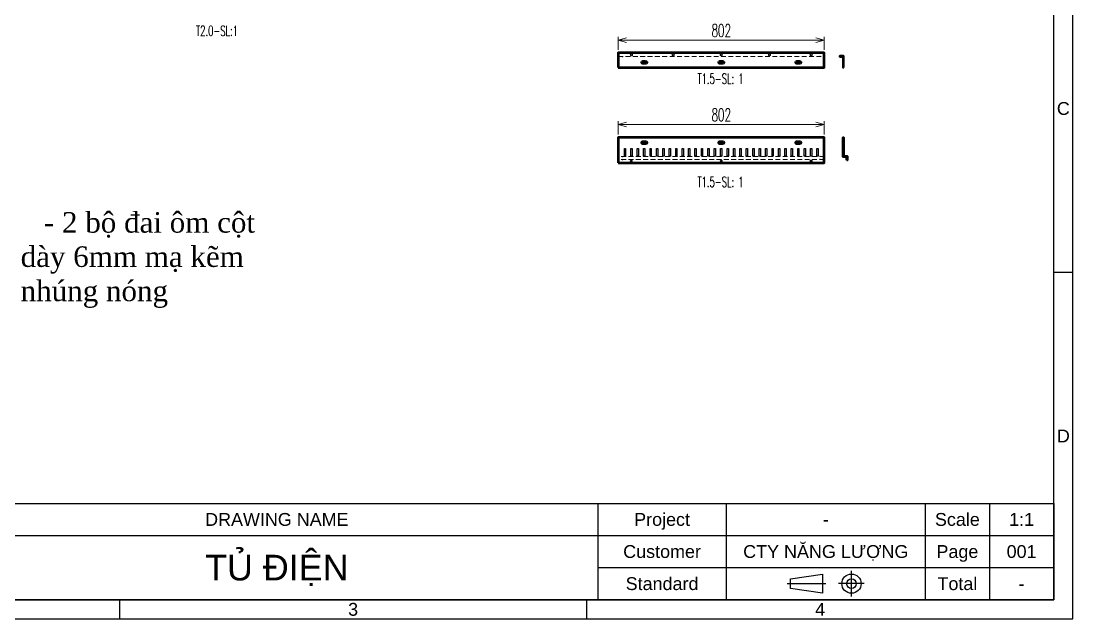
# Model space of a CAD drawing. Header units: millimetres. Extents: x -4798 to 103231, y 23514 to 54248.
# Drawn here: x 5956 to 10052, y 37689 to 40017 of the extents above; entities that cross this region are included whole.
import ezdxf
from ezdxf.enums import TextEntityAlignment as Align

# ---------------------------------------------------------------- set-up
doc = ezdxf.new("R2010")
doc.units = ezdxf.units.MM
doc.header["$LTSCALE"] = 3
doc.linetypes.add('HIDDEN', pattern=[9.525, 6.35, -3.175])
doc.layers.add('@.DM. KÍCH THƯỚC', color=8, linetype='Continuous', lineweight=20, transparency=0.2)
for name, color, linetype in [('@.DM. NÉT CHÍNH', 7, 'Continuous'), ('@.TEXT', 7, 'Continuous'), ('@.VISIBLE', 7, 'Continuous'), ('dim', 7, 'Continuous')]:
    doc.layers.add(name, color=color, linetype=linetype)
doc.layers.add('@.DM. NÉT ĐỨT', color=8, linetype='HIDDEN', lineweight=9)
doc.layers.add('Visible (ISO)', color=7, linetype='Continuous', lineweight=50)
doc.styles.add('Ann_w01', font='romans.shx', dxfattribs={"width": 0.6, "bigfont": 'chineset.shx'})
doc.styles.add('Arial', font='arial.ttf')
doc.styles.add('KT18', font='times.ttf')
doc.dimstyles.new('Dim 01_SC25', dxfattribs={"dimscale": 25, "dimtxt": 2, "dimasz": 1.3, "dimexe": 0.5, "dimexo": 0.5, "dimgap": 0.5, "dimtad": 1, "dimdec": 1, "dimzin": 12, "dimdsep": 46, "dimtxsty": 'Ann_w01', "dimblk": 'OPEN30', "dimcen": 1.5, "dimclrd": 6, "dimclre": 6, "dimclrt": 3, "dimadec": 1, "dimazin": 3, "dimtm": 1e-09, "dimtfac": 1, "dimtdec": 1, "dimtix": 1, "dimtmove": 0, "dimatfit": 3, "dimldrblk": 'OPEN30', "dimfxl": 0, "dimtolj": 1, "dimlwd": 0, "dimlwe": 0, "dimarcsym": 0})

# ---------------------------------------------------------------- blocks, each defined once
blk = doc.blocks.new('_Open30')
at = {"color": 0, "linetype": 'ByBlock', "lineweight": -2}
for p, q in [((-1, 0.27), (0, 0)), ((0, 0), (-1, -0.27)), ((0, 0), (-1, 0))]:
    blk.add_line(p, q, dxfattribs=at)
blk = doc.blocks.new('*D226')
at = {"layer": '@.DM. KÍCH THƯỚC', "color": 6, "lineweight": 0}
for p, q in [((8281.6, 39575.5), (8281.6, 39626.4)), ((9051.1, 39613.9), (8314.1, 39613.9)), ((9083.6, 39575.5), (9083.6, 39626.4))]:
    blk.add_line(p, q, dxfattribs=at)
at = {"layer": 'Defpoints', "color": 0}
for p in [(8281.6, 39613.9), (8281.6, 39563), (9083.6, 39563)]:
    blk.add_point(p, dxfattribs=at)
at = {"layer": '@.DM. KÍCH THƯỚC', "color": 6, "lineweight": 0, "xscale": 32.5, "yscale": 32.5, "zscale": 32.5, "rotation": 180}
blk.add_blockref('_Open30', (8281.6, 39613.9), dxfattribs=at)
at = {"layer": '@.DM. KÍCH THƯỚC', "color": 6, "lineweight": 0, "xscale": 32.5, "yscale": 32.5, "zscale": 32.5}
blk.add_blockref('_Open30', (9083.6, 39613.9), dxfattribs=at)
at = {"layer": '@.DM. KÍCH THƯỚC', "color": 3, "insert": (8682.6, 39651.4), "char_height": 50, "attachment_point": 5, "style": 'Ann_w01'}
blk.add_mtext('\\A1;802', dxfattribs=at)
blk = doc.blocks.new('*D227')
at = {"layer": '@.DM. KÍCH THƯỚC', "color": 6, "lineweight": 0}
for p, q in [((8281.6, 39905), (8281.6, 39954.6)), ((8314.1, 39942.1), (9051.1, 39942.1)), ((9083.6, 39905), (9083.6, 39954.6))]:
    blk.add_line(p, q, dxfattribs=at)
at = {"layer": 'Defpoints', "color": 0}
for p in [(9083.6, 39942.1), (8281.6, 39892.5), (9083.6, 39892.5)]:
    blk.add_point(p, dxfattribs=at)
at = {"layer": '@.DM. KÍCH THƯỚC', "color": 6, "lineweight": 0, "xscale": 32.5, "yscale": 32.5, "zscale": 32.5, "rotation": 180}
blk.add_blockref('_Open30', (8281.6, 39942.1), dxfattribs=at)
at = {"layer": '@.DM. KÍCH THƯỚC', "color": 6, "lineweight": 0, "xscale": 32.5, "yscale": 32.5, "zscale": 32.5}
blk.add_blockref('_Open30', (9083.6, 39942.1), dxfattribs=at)
at = {"layer": '@.DM. KÍCH THƯỚC', "color": 3, "insert": (8682.6, 39979.6), "char_height": 50, "attachment_point": 5, "style": 'Ann_w01'}
blk.add_mtext('\\A1;802', dxfattribs=at)
blk = doc.blocks.new('*U159')
at = {"layer": '@.DM. NÉT CHÍNH', "color": 6}
blk.add_lwpolyline([(-2.5, 15), (2.5, 15), (2.5, -15), (-2.5, -15)], close=True, dxfattribs=at)
blk = doc.blocks.new('*U144')
at = {"layer": '@.VISIBLE', "color": 0, "linetype": 'ByBlock', "lineweight": -2}
for p in [(0, 0), (25, 0), (50, 0), (75, 0), (100, 0), (125, 0), (150, 0), (175, 0), (200, 0), (225, 0), (250, 0), (275, 0), (300, 0), (325, 0), (350, 0), (375, 0), (400, 0), (425, 0), (450, 0), (475, 0), (500, 0), (525, 0), (550, 0), (575, 0), (600, 0), (625, 0), (650, 0), (675, 0), (700, 0), (725, 0), (750, 0)]:
    blk.add_blockref('*U159', p, dxfattribs=at)
blk = doc.blocks.new('Standard ISO')
at = {"color": 6}
for p, q in [((4, -2), (4, 2)), ((-6, 0), (0, 0)), ((6, 0), (2, 0))]:
    blk.add_line(p, q, dxfattribs=at)
blk.add_lwpolyline([(-0.5, 1.5), (-0.5, -1.5), (-5.5, -0.75), (-5.5, 0.75), (-0.5, 1.5)])
for radius in [1.5, 0.75]:
    blk.add_circle((4, 0), radius)
blk = doc.blocks.new('KHUNG BAN VE (Made by Tung)')
at = {"layer": '@.VISIBLE', "color": 8}
for p, q in [((294, 54), (297, 54)), ((223, 18), (223, 3)), ((243, 18), (243, 3)), ((274, 18), (274, 3)), ((284, 18), (284, 3)), ((123, 13), (294, 13)), ((223, 8), (294, 8)), ((148.5, 3), (148.5, 0)), ((221.25, 3), (221.25, 0))]:
    blk.add_line(p, q, dxfattribs=at)
for points in [[(0, 0), (297, 0), (297, 210), (0, 210)], [(3, 3), (294, 3), (294, 207), (3, 207)], [(3, 18), (294, 18), (294, 3), (3, 3)]]:
    blk.add_lwpolyline(points, close=True, dxfattribs=at)
blk.add_blockref('Standard ISO', (258.5, 5.5))
at = {"layer": '@.TEXT', "color": 1, "style": 'Arial'}
for s, p in [('C', (295.5, 79.5)), ('D', (295.5, 28.5)), ('3', (184.875, 1.5)), ('4', (257.625, 1.5))]:
    blk.add_text(s, height=2, dxfattribs=at).set_placement(p, align=Align.MIDDLE_CENTER)
at = {"layer": '@.TEXT', "color": 2, "style": 'Arial'}
for s, p in [('DRAWING NAME', (173, 15.5)), ('Project', (233, 15.5)), ('Scale', (279, 15.5)), ('Customer', (233, 10.5)), ('Page', (279, 10.5)), ('Standard', (233, 5.5)), ('Total', (279, 5.5))]:
    blk.add_text(s, height=2, dxfattribs=at).set_placement(p, align=Align.MIDDLE_CENTER)
at = {"layer": '@.TEXT', "color": 1, "style": 'Arial'}
for tag, height, p in [('DESIGNER_NAME', 2, (38, 15.5)), ('PROJECT_CODE', 2, (258.5, 15.5)), ('SCALE', 2, (289, 15.5)), ('APPROVED_NAME', 2, (38, 10.5)), ('CUSTOMER_NAME', 2, (258.5, 10.5)), ('PAGE', 2, (289, 10.5)), ('DRAWING_NAME', 4, (173, 8)), ('TOTAL', 2, (289, 5.5))]:
    blk.add_attdef(tag, text='', height=height, dxfattribs=at).set_placement(p, align=Align.MIDDLE_CENTER)

msp = doc.modelspace()

# ---------------------------------------------------------------- linework, layer by layer
at = {"layer": '@.DM. NÉT CHÍNH', "color": 1}
for p, q in [((8297.23, 39878.87), (8299.23, 39878.87)), ((9067.87, 39878.87), (9065.87, 39878.87)), ((8297.23, 39489.85), (8299.23, 39489.85)), ((9067.87, 39489.85), (9065.87, 39489.85)), ((8297.23, 39477.65), (8299.23, 39477.65)), ((9067.87, 39477.65), (9065.87, 39477.65))]:
    msp.add_line(p, q, dxfattribs=at)
at = {"layer": '@.DM. NÉT CHÍNH'}
for centre in [(8332.55, 39884.97), (8495.05, 39884.97), (8682.55, 39884.97), (8870.05, 39884.97), (9032.55, 39884.97)]:
    msp.add_circle(centre, 3.5, dxfattribs=at)
at = {"layer": '@.DM. NÉT ĐỨT'}
for p, q in [((8281.55, 39878.87), (9083.55, 39878.87)), ((9083.55, 39489.85), (8281.55, 39489.85)), ((9083.55, 39477.65), (8281.55, 39477.65))]:
    msp.add_line(p, q, dxfattribs=at)
at = {"layer": 'Visible (ISO)'}
for points in [[(8281.55, 39835.27), (9083.55, 39835.27), (9083.55, 39892.47), (8281.55, 39892.47)], [(9158.92, 39835.27), (9158.92, 39880.27), (9143.92, 39880.27), (9143.92, 39878.77), (9157.42, 39878.77), (9157.42, 39835.27)], [(8281.55, 39464.05), (9083.55, 39464.05), (9083.55, 39562.95), (8281.55, 39562.95)], [(9170.92, 39474.95), (9170.92, 39488.45), (9157.42, 39488.45), (9157.42, 39562.95), (9158.92, 39562.95), (9158.92, 39489.95), (9172.42, 39489.95), (9172.42, 39474.95)]]:
    msp.add_lwpolyline(points, close=True, dxfattribs=at)
for points in [[(8388.05, 39850.77), (8377.05, 39850.77, -0.4142136), (8372.55, 39855.27), (8372.55, 39855.27, -0.4142136), (8377.05, 39859.77), (8388.05, 39859.77, -0.4142136), (8392.55, 39855.27), (8392.55, 39855.27, -0.4142136)], [(8688.05, 39850.77), (8677.05, 39850.77, -0.4142136), (8672.55, 39855.27), (8672.55, 39855.27, -0.4142136), (8677.05, 39859.77), (8688.05, 39859.77, -0.4142136), (8692.55, 39855.27), (8692.55, 39855.27, -0.4142136)], [(8988.05, 39850.77), (8977.05, 39850.77, -0.4142136), (8972.55, 39855.27), (8972.55, 39855.27, -0.4142136), (8977.05, 39859.77), (8988.05, 39859.77, -0.4142136), (8992.55, 39855.27), (8992.55, 39855.27, -0.4142136)], [(8388.05, 39538.45), (8377.05, 39538.45, -0.4142136), (8372.55, 39542.95), (8372.55, 39542.95, -0.4142136), (8377.05, 39547.45), (8388.05, 39547.45, -0.4142136), (8392.55, 39542.95), (8392.55, 39542.95, -0.4142136)], [(8688.05, 39538.45), (8677.05, 39538.45, -0.4142136), (8672.55, 39542.95), (8672.55, 39542.95, -0.4142136), (8677.05, 39547.45), (8688.05, 39547.45, -0.4142136), (8692.55, 39542.95), (8692.55, 39542.95, -0.4142136)], [(8988.05, 39538.45), (8977.05, 39538.45, -0.4142136), (8972.55, 39542.95), (8972.55, 39542.95, -0.4142136), (8977.05, 39547.45), (8988.05, 39547.45, -0.4142136), (8992.55, 39542.95), (8992.55, 39542.95, -0.4142136)]]:
    msp.add_lwpolyline(points, format="xyb", close=True, dxfattribs=at)
for centre in [(8332.55, 39471.55), (8682.55, 39471.55), (9032.55, 39471.55)]:
    msp.add_circle(centre, 1, dxfattribs=at)

# ---------------------------------------------------------------- block references
at = {"layer": '@.VISIBLE'}
ref = msp.add_blockref('KHUNG BAN VE (Made by Tung)', (2626.97, 37688.72), dxfattribs=dict(at, xscale=25, yscale=25, zscale=25))
ref.add_attrib('TOTAL', '-', dxfattribs={"layer": '@.TEXT', "color": 1, "height": 50, "style": 'Arial'}).set_placement((9851.97, 37826.22), align=Align.MIDDLE_CENTER)
ref.add_attrib('PAGE', '001', dxfattribs={"layer": '@.TEXT', "color": 1, "height": 50, "style": 'Arial'}).set_placement((9851.97, 37951.22), align=Align.MIDDLE_CENTER)
ref.add_attrib('SCALE', '1:1', dxfattribs={"layer": '@.TEXT', "color": 1, "height": 50, "style": 'Arial'}).set_placement((9851.97, 38076.22), align=Align.MIDDLE_CENTER)
ref.add_attrib('CUSTOMER_NAME', 'CTY NĂNG LƯỢNG', dxfattribs={"layer": '@.TEXT', "color": 1, "height": 50, "style": 'Arial'}).set_placement((9089.47, 37951.22), align=Align.MIDDLE_CENTER)
ref.add_attrib('PROJECT_CODE', '-', dxfattribs={"layer": '@.TEXT', "color": 1, "height": 50, "style": 'Arial'}).set_placement((9089.47, 38076.22), align=Align.MIDDLE_CENTER)
ref.add_attrib('DRAWING_NAME', 'TỦ ĐIỆN', dxfattribs={"layer": '@.TEXT', "color": 1, "height": 100, "style": 'Arial'}).set_placement((6951.97, 37888.72), align=Align.MIDDLE_CENTER)
msp.add_blockref('*U144', (8307.55, 39504.95), dxfattribs=at)

# ---------------------------------------------------------------- texts
at = {"color": 6, "linetype": 'Continuous', "lineweight": 20, "insert": (5954.33, 39406.05), "char_height": 80, "width": 1012.6256, "attachment_point": 1, "style": 'KT18'}
msp.add_mtext('\\P   - 2 bộ đai ôm cột dày 6mm mạ kẽm nhúng nóng \\P    ', dxfattribs=at)
at = {"layer": 'dim', "color": 2, "style": 'Ann_w01', "width": 0.6}
for s, p in [('T2.0-SL:1', (6718.78, 39978.6)), ('T1.5-SL: 1', (8679.57, 39792.08)), ('T1.5-SL: 1', (8679.57, 39390.28))]:
    msp.add_text(s, height=40, dxfattribs=at).set_placement(p, align=Align.MIDDLE_CENTER)

# ---------------------------------------------------------------- dimensions: what is measured, and where the dimension line sits
at = {"layer": '@.DM. KÍCH THƯỚC'}
for base, p1, p2, picture, middle in [((9083.55, 39942.09), (8281.55, 39892.47), (9083.55, 39892.47), '*D227', (8682.55, 39979.59)), ((8281.55, 39613.94), (9083.55, 39562.95), (8281.55, 39562.95), '*D226', (8682.55, 39651.44))]:
    dim = msp.add_linear_dim(base=base, p1=p1, p2=p2, dimstyle='Dim 01_SC25', dxfattribs=at)
    dim.commit()
    dim.dimension.update_dxf_attribs({"geometry": picture, "text_midpoint": middle})

doc.saveas('drawing.dxf')
